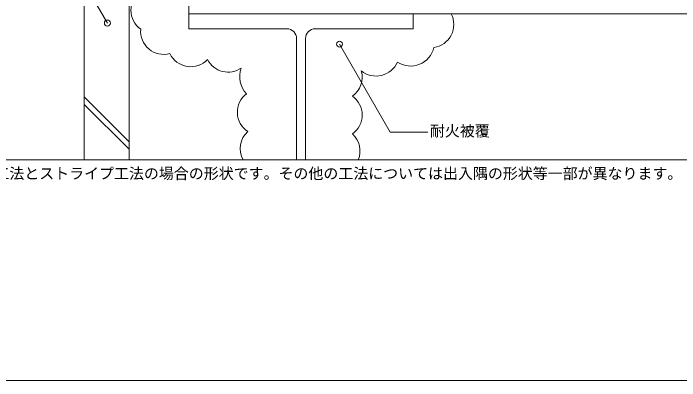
# Model space of a CAD drawing. Units: millimetres, scale not verified. Extents: x -1380 to 1380, y -955 to 955.
# Drawn here: x -715 to 176, y -955 to -464 of the extents above; entities that cross this region are included whole.
import ezdxf
from ezdxf.enums import TextEntityAlignment as Align

# ---------------------------------------------------------------- set-up
doc = ezdxf.new("R2010")
doc.units = ezdxf.units.MM
doc.header["$LTSCALE"] = 3
for name, color, linetype, lineweight in [('0-0_0', 7, 'Continuous', 9), ('0-1_HATCH', 9, 'Continuous', 18), ('0-3_KUTAI', 3, 'Continuous', 18), ('0-5_MOJI', 7, 'Continuous', 18), ('0-C_ZATU', 6, 'Continuous', 18), ('0-D_STEEL-A', 5, 'Continuous', 18), ('0-E_WAKU', 7, 'Continuous', 18)]:
    doc.layers.add(name, color=color, linetype=linetype, lineweight=lineweight)
doc.styles.add('ＭＳ ゴシック', font='')
doc.styles.get('ＭＳ ゴシック').set_extended_font_data('MS Gothic')

msp = doc.modelspace()

# ---------------------------------------------------------------- linework, layer by layer
at = {"layer": '0-0_0', "lineweight": 18}
msp.add_lwpolyline([(-899.957, -659.969), (900.043, -659.969), (900.043, 540.031), (-899.957, 540.031)], close=True, dxfattribs=at)
at = {"layer": '0-1_HATCH'}
for p, q in [((-559.957, -636.06), (-619.957, -576.06)), ((-559.957, -645.96), (-619.957, -585.96))]:
    msp.add_line(p, q, dxfattribs=at)
at = {"layer": '0-3_KUTAI'}
for p, q in [((-619.957, 80.031), (-619.957, -659.969)), ((-559.957, 80.031), (-559.957, -659.969)), ((900.043, -464.969), (-479.957, -464.969))]:
    msp.add_line(p, q, dxfattribs=at)
msp.add_lwpolyline([(-319.957, 90.031), (-479.957, 90.031), (-479.957, -464.969)], dxfattribs=at)
at = {"layer": '0-5_MOJI'}
for p, q in [((-649.053, -373.091), (-588.869, -477.333)), ((-210.611, -623.138), (-278.523, -505.511)), ((-160.611, -623.138), (-210.611, -623.138))]:
    msp.add_line(p, q, dxfattribs=at)
for centre in [(-588.869, -477.333), (-278.523, -505.511)]:
    msp.add_circle(centre, 4, dxfattribs=at)
at = {"layer": '0-C_ZATU'}
for centre, radius, start, end in [((-526.701, -460.348), 30.782, 125, 235), ((-156.79, -479.215), 31.086, 278.43085, 27.27611), ((-513.441, -488.16), 31.025, 175.19947, 285.19947), ((-183.473, -502.636), 32.089, 236.79788, 346.79788), ((-477.24, -504.507), 31.185, 205.83926, 315.83926), ((-427.37, -511.827), 31.043, 207.64893, 304.43557), ((-229.681, -516.708), 31.359, 231.08705, 335.95215), ((-379.695, -549.172), 32.329, 158.70311, 224.37849), ((-278.902, -549.821), 30.782, 305, 16.44304), ((-384.332, -596.428), 30.798, 126.84794, 236.84794), ((-278.902, -600.252), 30.782, 305, 55), ((-380.265, -645.15), 31.037, 132.35368, 208.51992), ((-282.156, -648.403), 31.037, 338.12168, 47.64632)]:
    msp.add_arc(centre, radius, start, end, dxfattribs=at)
at = {"layer": '0-D_STEEL-A'}
for p, q in [((-335.957, -497.969), (-335.957, -659.969)), ((-323.957, -659.969), (-323.957, -497.969))]:
    msp.add_line(p, q, dxfattribs=at)
msp.add_lwpolyline([(-310.957, -484.969), (-179.957, -484.969), (-179.957, -464.969), (-479.957, -464.969), (-479.957, -484.969), (-348.957, -484.969)], dxfattribs=at)
for centre, start, end in [((-348.957, -497.969), 0, 90), ((-310.957, -497.969), 90, 180)]:
    msp.add_arc(centre, 13, start, end, dxfattribs=at)
at = {"layer": '0-E_WAKU'}
msp.add_lwpolyline([(-1379.957, -954.969), (1380.043, -954.969), (1380.043, 955.031), (-1379.957, 955.031)], close=True, dxfattribs=at)

# ---------------------------------------------------------------- texts
at = {"layer": '0-5_MOJI', "style": 'ＭＳ ゴシック'}
for s, p in [('耐火被覆', (-157.611, -633.138)), ('※こちらの図は熱工法とストライプ工法の場合の形状です。その他の工法については出入隅の形状等一部が異なります。', (-899.957, -689.969))]:
    msp.add_text(s, height=14.66, dxfattribs=at).set_placement(p, align=Align.BOTTOM_LEFT)

doc.saveas('drawing.dxf')
